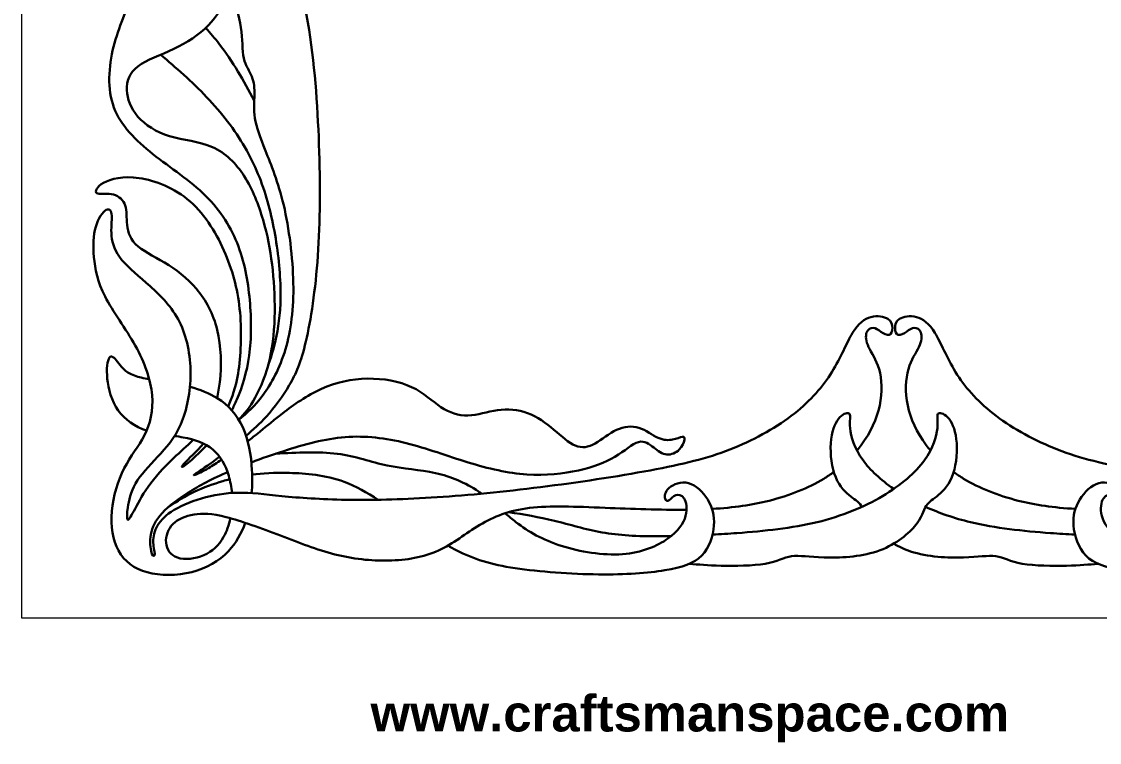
# Model space of a CAD drawing. Header units: millimetres. Extents: x -96 to 96, y -14 to 273.
# Drawn here: x -95.9 to 22.6, y -13.7 to 65.6 of the extents above; entities that cross this region are included whole.
import ezdxf

# ---------------------------------------------------------------- set-up
doc = ezdxf.new("R2010")
doc.units = ezdxf.units.MM
doc.header["$MEASUREMENT"] = 0
doc.layers.add('Layer 1', color=7, linetype='Continuous')

msp = doc.modelspace()

# ---------------------------------------------------------------- linework, layer by layer
at = {"layer": 'Layer 1', "lineweight": 20}
msp.add_lwpolyline([(-95.8568, 0), (95.8568, 0), (95.8568, 272.6268), (-95.8568, 272.6268), (-95.8568, 0)], close=True, dxfattribs=at)
at = {"layer": 'Layer 1', "lineweight": 30}
for points, knots in [([(-71.1853, 20.0229), (-70.4043, 20.6756), (-69.6587, 21.3477), (-68.9446, 22.1298), (-68.9446, 22.1298), (-68.0187, 23.144), (-67.1457, 24.3436), (-66.4269, 25.5739), (-66.4269, 25.5739), (-65.7081, 26.8042), (-65.1435, 28.0654), (-64.6054, 30.3849), (-64.6054, 30.3849), (-64.0674, 32.7044), (-63.5557, 36.0823), (-63.2911, 39.8173), (-63.2911, 39.8173), (-63.0266, 43.5523), (-63.0089, 47.6446), (-63.1677, 52.0455), (-63.1677, 52.0455), (-63.3264, 56.4464), (-63.6616, 61.156), (-64.3848, 65.4599), (-64.3848, 65.4599), (-65.1079, 69.7638), (-66.2193, 73.662), (-67.357, 78.0012), (-67.357, 78.0012), (-68.4946, 82.3403), (-69.6589, 87.1205), (-70.5673, 91.4508), (-70.5673, 91.4508), (-71.4756, 95.7811), (-72.1283, 99.6618), (-72.9661, 103.5864), (-72.9661, 103.5864), (-73.8039, 107.511), (-74.8271, 111.4799), (-75.6385, 115.1929), (-75.6385, 115.1929), (-76.4498, 118.9058), (-77.0495, 122.3631), (-77.6404, 125.4058), (-77.6404, 125.4058), (-78.2313, 128.4485), (-78.8134, 131.0767), (-79.1574, 133.5462), (-79.1574, 133.5462), (-79.5013, 136.0156), (-79.6072, 138.3263), (-79.4308, 140.2754), (-79.4308, 140.2754), (-79.2544, 142.2245), (-78.7958, 143.812), (-78.1079, 144.8792), (-78.1079, 144.8792), (-77.42, 145.9463), (-76.5027, 146.4931), (-75.7178, 147.2075), (-75.7178, 147.2075), (-74.9329, 147.9218), (-74.2802, 148.8039), (-73.4424, 149.1655), (-73.4424, 149.1655), (-72.6046, 149.5271), (-71.5814, 149.3682), (-70.4437, 149.1918), (-70.4437, 149.1918), (-69.3061, 149.0155), (-68.0536, 148.8214), (-67.0394, 148.8655), (-67.0394, 148.8655), (-66.0252, 148.9096), (-65.2491, 149.1919), (-64.5347, 149.5006), (-64.5347, 149.5006), (-63.8204, 149.8092), (-63.1676, 150.1444), (-63, 150.3561), (-63, 150.3561), (-62.8325, 150.5677), (-63.15, 150.6559), (-63.7409, 150.6383), (-63.7409, 150.6383), (-64.3318, 150.6207), (-65.1962, 150.4971), (-66.1222, 150.6559), (-66.1222, 150.6559), (-67.0482, 150.8146), (-68.0361, 151.2557), (-68.9004, 151.7055), (-68.9004, 151.7055), (-69.7646, 152.1552), (-70.5055, 152.6139), (-71.361, 152.658), (-71.361, 152.658), (-72.2164, 152.7021), (-73.1866, 152.3316), (-73.9627, 151.7231), (-73.9627, 151.7231), (-74.7388, 151.1146), (-75.3209, 150.2678), (-76.2205, 149.4564), (-76.2205, 149.4564), (-77.1201, 148.6451), (-78.3372, 147.869), (-79.228, 146.6078), (-79.228, 146.6078), (-80.1187, 145.3467), (-80.6832, 143.6003), (-81.0624, 141.7218), (-81.0624, 141.7218), (-81.4416, 139.8433), (-81.6357, 137.8324), (-81.7415, 136.0509), (-81.7415, 136.0509), (-81.8473, 134.2694), (-81.865, 132.7171), (-82.0414, 131.2266), (-82.0414, 131.2266), (-82.2177, 129.7362), (-82.5529, 128.3073), (-82.6852, 126.9932), (-82.6852, 126.9932), (-82.8175, 125.6792), (-82.7468, 124.4797), (-82.4381, 123.5889), (-82.4381, 123.5889), (-82.1295, 122.6982), (-81.5827, 122.1161), (-81.0888, 121.1989), (-81.0888, 121.1989), (-80.595, 120.2817), (-80.1539, 119.0292), (-80.101, 117.6622), (-80.101, 117.6622), (-80.0481, 116.2953), (-80.3833, 114.8135), (-80.7096, 113.376), (-80.7096, 113.376), (-81.0359, 111.9385), (-81.3534, 110.5449), (-81.3975, 108.7369), (-81.3975, 108.7369), (-81.4416, 106.929), (-81.2123, 104.7065), (-81.1682, 102.3429), (-81.1682, 102.3429), (-81.1241, 99.9793), (-81.2652, 97.4745), (-81.1505, 95.2608), (-81.1505, 95.2608), (-81.0359, 93.0472), (-80.6655, 91.1245), (-80.0834, 89.4576), (-80.0834, 89.4576), (-79.5014, 87.7908), (-78.7075, 86.3796), (-78.0813, 85.2684), (-78.0813, 85.2684), (-77.4552, 84.1572), (-76.9966, 83.3457), (-76.8202, 82.4902), (-76.8202, 82.4902), (-76.6438, 81.6348), (-76.7497, 80.7352), (-76.5645, 79.818), (-76.5645, 79.818), (-76.3793, 78.9008), (-75.9029, 77.9658), (-75.6912, 76.9869), (-75.6912, 76.9869), (-75.4796, 76.008), (-75.5326, 74.9848), (-75.5061, 73.9618), (-75.5061, 73.9618), (-75.4797, 72.9388), (-75.3738, 71.9157), (-74.9064, 71.0867), (-74.9064, 71.0867), (-74.439, 70.2577), (-73.6099, 69.6226), (-72.9837, 68.6084), (-72.9837, 68.6084), (-72.3576, 67.5942), (-71.9342, 66.2006), (-71.749, 64.9042), (-71.749, 64.9042), (-71.5638, 63.6078), (-71.6167, 62.4083), (-71.4227, 61.5352), (-71.4227, 61.5352), (-71.2288, 60.6622), (-70.7879, 60.1153), (-70.541, 59.5068), (-70.541, 59.5068), (-70.2942, 58.8983), (-70.2412, 58.228), (-70.2589, 57.4783), (-70.2589, 57.4783), (-70.2765, 56.7287), (-70.3647, 55.8997), (-70.2059, 54.9296), (-70.2059, 54.9296), (-70.0472, 53.9595), (-69.6415, 52.8481), (-69.0418, 51.34), (-69.0418, 51.34), (-68.4421, 49.8319), (-67.6482, 47.9269), (-67.0485, 45.3692), (-67.0485, 45.3692), (-66.4489, 42.8116), (-66.0431, 39.6013), (-65.9902, 36.7967), (-65.9902, 36.7967), (-65.9373, 33.9921), (-66.2372, 31.5932), (-66.8546, 29.5294), (-66.8546, 29.5294), (-67.4719, 27.4657), (-68.4068, 25.737), (-69.3136, 24.4979), (-69.3136, 24.4979), (-70.2181, 23.2619), (-71.0948, 22.5127), (-71.9712, 21.7651)], [0, 0, 0, 0, 0.01724138, 0.01724138, 0.01724138, 0.01724138, 0.03448276, 0.03448276, 0.03448276, 0.03448276, 0.05172414, 0.05172414, 0.05172414, 0.05172414, 0.06896552, 0.06896552, 0.06896552, 0.06896552, 0.0862069, 0.0862069, 0.0862069, 0.0862069, 0.10344828, 0.10344828, 0.10344828, 0.10344828, 0.12068966, 0.12068966, 0.12068966, 0.12068966, 0.13793103, 0.13793103, 0.13793103, 0.13793103, 0.15517241, 0.15517241, 0.15517241, 0.15517241, 0.17241379, 0.17241379, 0.17241379, 0.17241379, 0.18965517, 0.18965517, 0.18965517, 0.18965517, 0.20689655, 0.20689655, 0.20689655, 0.20689655, 0.22413793, 0.22413793, 0.22413793, 0.22413793, 0.24137931, 0.24137931, 0.24137931, 0.24137931, 0.25862069, 0.25862069, 0.25862069, 0.25862069, 0.27586207, 0.27586207, 0.27586207, 0.27586207, 0.29310345, 0.29310345, 0.29310345, 0.29310345, 0.31034483, 0.31034483, 0.31034483, 0.31034483, 0.32758621, 0.32758621, 0.32758621, 0.32758621, 0.34482759, 0.34482759, 0.34482759, 0.34482759, 0.36206897, 0.36206897, 0.36206897, 0.36206897, 0.37931034, 0.37931034, 0.37931034, 0.37931034, 0.39655172, 0.39655172, 0.39655172, 0.39655172, 0.4137931, 0.4137931, 0.4137931, 0.4137931, 0.43103448, 0.43103448, 0.43103448, 0.43103448, 0.44827586, 0.44827586, 0.44827586, 0.44827586, 0.46551724, 0.46551724, 0.46551724, 0.46551724, 0.48275862, 0.48275862, 0.48275862, 0.48275862, 0.5, 0.5, 0.5, 0.5, 0.51724138, 0.51724138, 0.51724138, 0.51724138, 0.53448276, 0.53448276, 0.53448276, 0.53448276, 0.55172414, 0.55172414, 0.55172414, 0.55172414, 0.56896552, 0.56896552, 0.56896552, 0.56896552, 0.5862069, 0.5862069, 0.5862069, 0.5862069, 0.60344828, 0.60344828, 0.60344828, 0.60344828, 0.62068966, 0.62068966, 0.62068966, 0.62068966, 0.63793103, 0.63793103, 0.63793103, 0.63793103, 0.65517241, 0.65517241, 0.65517241, 0.65517241, 0.67241379, 0.67241379, 0.67241379, 0.67241379, 0.68965517, 0.68965517, 0.68965517, 0.68965517, 0.70689655, 0.70689655, 0.70689655, 0.70689655, 0.72413793, 0.72413793, 0.72413793, 0.72413793, 0.74137931, 0.74137931, 0.74137931, 0.74137931, 0.75862069, 0.75862069, 0.75862069, 0.75862069, 0.77586207, 0.77586207, 0.77586207, 0.77586207, 0.79310345, 0.79310345, 0.79310345, 0.79310345, 0.81034483, 0.81034483, 0.81034483, 0.81034483, 0.82758621, 0.82758621, 0.82758621, 0.82758621, 0.84482759, 0.84482759, 0.84482759, 0.84482759, 0.86206897, 0.86206897, 0.86206897, 0.86206897, 0.87931034, 0.87931034, 0.87931034, 0.87931034, 0.89655172, 0.89655172, 0.89655172, 0.89655172, 0.9137931, 0.9137931, 0.9137931, 0.9137931, 0.93103448, 0.93103448, 0.93103448, 0.93103448, 0.94827586, 0.94827586, 0.94827586, 0.94827586, 0.96551724, 0.96551724, 0.96551724, 0.96551724, 1, 1, 1, 1]), ([(-72.7622, 22.8135), (-72.5682, 23.1862), (-72.3798, 23.5808), (-72.1989, 23.9993), (-72.1989, 23.9993), (-71.6081, 25.3663), (-71.0964, 26.9891), (-70.8407, 28.85), (-70.8407, 28.85), (-70.5849, 30.7109), (-70.5849, 32.81), (-70.7789, 34.9354), (-70.7789, 34.9354), (-70.9729, 37.0609), (-71.361, 39.2129), (-72.1723, 41.2149), (-72.1723, 41.2149), (-72.9837, 43.2169), (-74.2185, 45.069), (-75.9471, 46.7006), (-75.9471, 46.7006), (-77.6757, 48.3322), (-79.8982, 49.7433), (-81.7767, 51.269), (-81.7767, 51.269), (-83.6553, 52.7948), (-85.1899, 54.4353), (-85.8337, 56.499), (-85.8337, 56.499), (-86.4776, 58.5628), (-86.2306, 61.0499), (-85.6398, 63.193), (-85.6398, 63.193), (-85.0489, 65.3361), (-84.1139, 67.1354), (-83.3996, 69.3666), (-83.3996, 69.3666), (-82.6852, 71.5979), (-82.1913, 74.2615), (-82.1119, 77.1189), (-82.1119, 77.1189), (-82.0325, 79.9764), (-82.3677, 83.028), (-83.232, 86.0354), (-83.232, 86.0354), (-84.0963, 89.0428), (-85.4898, 92.0062), (-86.5834, 95.1282), (-86.5834, 95.1282), (-87.677, 98.2503), (-88.4708, 101.5313), (-88.9205, 104.4064), (-88.9205, 104.4064), (-89.3703, 107.2815), (-89.4762, 109.751), (-89.1852, 112.0881), (-89.1852, 112.0881), (-88.8941, 114.4252), (-88.2062, 116.6302), (-87.3508, 118.1647), (-87.3508, 118.1647), (-86.4953, 119.6993), (-85.4721, 120.5637), (-84.502, 120.8194), (-84.502, 120.8194), (-83.5319, 121.0752), (-82.6146, 120.7224), (-82.0678, 120.2815), (-82.0678, 120.2815), (-81.521, 119.8405), (-81.3446, 119.3112), (-81.4151, 119.0643), (-81.4151, 119.0643), (-81.4857, 118.8173), (-81.8032, 118.8527), (-82.2177, 118.9496), (-82.2177, 118.9496), (-82.6322, 119.0466), (-83.1438, 119.2055), (-83.7082, 119.0732), (-83.7082, 119.0732), (-84.2726, 118.9409), (-84.8901, 118.5175), (-85.1105, 117.8208), (-85.1105, 117.8208), (-85.331, 117.1241), (-85.1546, 116.1539), (-85.1105, 115.0251), (-85.1105, 115.0251), (-85.0664, 113.8962), (-85.1546, 112.6084), (-85.4721, 111.4708), (-85.4721, 111.4708), (-85.7896, 110.3331), (-86.3365, 109.3452), (-86.7069, 108.1811), (-86.7069, 108.1811), (-87.0773, 107.017), (-87.2713, 105.6763), (-87.143, 104.358), (-87.143, 104.358), (-87.0147, 103.0396), (-86.5641, 101.7433), (-85.9067, 100.6014), (-85.9067, 100.6014), (-85.2492, 99.4594), (-84.3849, 98.4715), (-83.5547, 97.5539), (-83.5547, 97.5539), (-82.7244, 96.6362), (-81.9282, 95.7885), (-81.132, 94.9409)], [0, 0, 0, 0, 0.03448276, 0.03448276, 0.03448276, 0.03448276, 0.06896552, 0.06896552, 0.06896552, 0.06896552, 0.10344828, 0.10344828, 0.10344828, 0.10344828, 0.13793103, 0.13793103, 0.13793103, 0.13793103, 0.17241379, 0.17241379, 0.17241379, 0.17241379, 0.20689655, 0.20689655, 0.20689655, 0.20689655, 0.24137931, 0.24137931, 0.24137931, 0.24137931, 0.27586207, 0.27586207, 0.27586207, 0.27586207, 0.31034483, 0.31034483, 0.31034483, 0.31034483, 0.34482759, 0.34482759, 0.34482759, 0.34482759, 0.37931034, 0.37931034, 0.37931034, 0.37931034, 0.4137931, 0.4137931, 0.4137931, 0.4137931, 0.44827586, 0.44827586, 0.44827586, 0.44827586, 0.48275862, 0.48275862, 0.48275862, 0.48275862, 0.51724138, 0.51724138, 0.51724138, 0.51724138, 0.55172414, 0.55172414, 0.55172414, 0.55172414, 0.5862069, 0.5862069, 0.5862069, 0.5862069, 0.62068966, 0.62068966, 0.62068966, 0.62068966, 0.65517241, 0.65517241, 0.65517241, 0.65517241, 0.68965517, 0.68965517, 0.68965517, 0.68965517, 0.72413793, 0.72413793, 0.72413793, 0.72413793, 0.75862069, 0.75862069, 0.75862069, 0.75862069, 0.79310345, 0.79310345, 0.79310345, 0.79310345, 0.82758621, 0.82758621, 0.82758621, 0.82758621, 0.86206897, 0.86206897, 0.86206897, 0.86206897, 0.89655172, 0.89655172, 0.89655172, 0.89655172, 0.93103448, 0.93103448, 0.93103448, 0.93103448, 1, 1, 1, 1]), ([(-71.9721, 21.766), (-71.3776, 22.4429), (-70.7827, 23.1215), (-70.1778, 24.2158), (-70.1778, 24.2158), (-69.571, 25.3138), (-68.9534, 26.8308), (-68.5742, 28.4712), (-68.5742, 28.4712), (-68.195, 30.1116), (-68.0538, 31.8755), (-68.0361, 33.6394), (-68.0361, 33.6394), (-68.0185, 35.4033), (-68.1244, 37.1672), (-68.3272, 38.8429), (-68.3272, 38.8429), (-68.53, 40.5186), (-68.83, 42.1061), (-69.3151, 43.7553), (-69.3151, 43.7553), (-69.8001, 45.4045), (-70.4704, 47.1156), (-71.3788, 48.5443), (-71.3788, 48.5443), (-72.2872, 49.973), (-73.4338, 51.1196), (-74.889, 51.7546), (-74.889, 51.7546), (-76.3441, 52.3895), (-78.1081, 52.5131), (-79.5897, 52.9629), (-79.5897, 52.9629), (-81.0713, 53.4126), (-82.2709, 54.1888), (-83.0646, 55.0972), (-83.0646, 55.0972), (-83.8583, 56.0055), (-84.2465, 57.0463), (-84.2818, 58.0252), (-84.2818, 58.0252), (-84.317, 59.0041), (-83.9995, 59.9214), (-83.0646, 60.6358), (-83.0646, 60.6358), (-82.1298, 61.3501), (-80.5775, 61.8617), (-79.1311, 62.5496), (-79.1311, 62.5496), (-77.6848, 63.2375), (-76.3441, 64.1018), (-75.3372, 65.141), (-75.3372, 65.141), (-74.3303, 66.1802), (-73.657, 67.3943), (-72.9837, 68.6084)], [0, 0, 0, 0, 0.06666667, 0.06666667, 0.06666667, 0.06666667, 0.13333333, 0.13333333, 0.13333333, 0.13333333, 0.2, 0.2, 0.2, 0.2, 0.26666667, 0.26666667, 0.26666667, 0.26666667, 0.33333333, 0.33333333, 0.33333333, 0.33333333, 0.4, 0.4, 0.4, 0.4, 0.46666667, 0.46666667, 0.46666667, 0.46666667, 0.53333333, 0.53333333, 0.53333333, 0.53333333, 0.6, 0.6, 0.6, 0.6, 0.66666667, 0.66666667, 0.66666667, 0.66666667, 0.73333333, 0.73333333, 0.73333333, 0.73333333, 0.8, 0.8, 0.8, 0.8, 0.86666667, 0.86666667, 0.86666667, 0.86666667, 1, 1, 1, 1]), ([(-70.2807, 56.8936), (-71.4493, 59.0288), (-72.6181, 61.1641), (-74.1637, 63.1312), (-74.1637, 63.1312), (-74.6269, 63.7208), (-75.124, 64.2953), (-75.6236, 64.8584)], [0, 0, 0, 0, 0.33333333, 0.33333333, 0.33333333, 0.33333333, 1, 1, 1, 1]), ([(-80.5621, 61.9166), (-79.749, 61.2075), (-78.8915, 60.49), (-78.02, 59.701), (-78.02, 59.701), (-76.3443, 58.1842), (-74.6157, 56.4025), (-73.2046, 54.5593), (-73.2046, 54.5593), (-71.7935, 52.716), (-70.6998, 50.8109), (-69.8708, 48.8178), (-69.8708, 48.8178), (-69.0418, 46.8246), (-68.4773, 44.7431), (-68.0717, 42.5295), (-68.0717, 42.5295), (-67.666, 40.3158), (-67.419, 37.9698), (-67.3926, 35.9766), (-67.3926, 35.9766), (-67.3661, 33.9834), (-67.5601, 32.343), (-67.8375, 30.9851), (-67.8375, 30.9851), (-68.1149, 29.6271), (-68.4759, 28.5514), (-68.8367, 27.4759)], [0, 0, 0, 0, 0.125, 0.125, 0.125, 0.125, 0.25, 0.25, 0.25, 0.25, 0.375, 0.375, 0.375, 0.375, 0.5, 0.5, 0.5, 0.5, 0.625, 0.625, 0.625, 0.625, 0.75, 0.75, 0.75, 0.75, 1, 1, 1, 1]), ([(-74.3706, 24.1583), (-74.2354, 24.7166), (-74.1373, 25.3037), (-74.0686, 25.9219), (-74.0686, 25.9219), (-73.8658, 27.7475), (-73.9187, 29.8466), (-74.3508, 31.6457), (-74.3508, 31.6457), (-74.7829, 33.4449), (-75.5944, 34.9443), (-76.6262, 36.1613), (-76.6262, 36.1613), (-77.658, 37.3784), (-78.9105, 38.3134), (-80.154, 39.063), (-80.154, 39.063), (-81.3975, 39.8126), (-82.6323, 40.3771), (-83.3378, 41.1002), (-83.3378, 41.1002), (-84.0434, 41.8234), (-84.2198, 42.7054), (-84.2815, 43.4991), (-84.2815, 43.4991), (-84.3433, 44.2928), (-84.2903, 44.9985), (-84.546, 45.5452), (-84.546, 45.5452), (-84.8018, 46.092), (-85.3664, 46.4802), (-86.0013, 46.586), (-86.0013, 46.586), (-86.6363, 46.6918), (-87.3419, 46.5154), (-87.5888, 46.6917), (-87.5888, 46.6917), (-87.8358, 46.8681), (-87.624, 47.3974), (-86.8391, 47.8295), (-86.8391, 47.8295), (-86.0542, 48.2616), (-84.696, 48.5968), (-82.941, 48.3499), (-82.941, 48.3499), (-81.1859, 48.1029), (-79.0339, 47.2738), (-77.323, 45.7746), (-77.323, 45.7746), (-75.612, 44.2753), (-74.342, 42.1056), (-73.4513, 39.9978), (-73.4513, 39.9978), (-72.5605, 37.89), (-72.0489, 35.8438), (-71.8461, 33.5596), (-71.8461, 33.5596), (-71.6432, 31.2754), (-71.7491, 28.7529), (-72.0665, 26.8568), (-72.0665, 26.8568), (-72.3245, 25.3158), (-72.7225, 24.1884), (-73.1654, 23.2284)], [0, 0, 0, 0, 0.05882353, 0.05882353, 0.05882353, 0.05882353, 0.11764706, 0.11764706, 0.11764706, 0.11764706, 0.17647059, 0.17647059, 0.17647059, 0.17647059, 0.23529412, 0.23529412, 0.23529412, 0.23529412, 0.29411765, 0.29411765, 0.29411765, 0.29411765, 0.35294118, 0.35294118, 0.35294118, 0.35294118, 0.41176471, 0.41176471, 0.41176471, 0.41176471, 0.47058824, 0.47058824, 0.47058824, 0.47058824, 0.52941176, 0.52941176, 0.52941176, 0.52941176, 0.58823529, 0.58823529, 0.58823529, 0.58823529, 0.64705882, 0.64705882, 0.64705882, 0.64705882, 0.70588235, 0.70588235, 0.70588235, 0.70588235, 0.76470588, 0.76470588, 0.76470588, 0.76470588, 0.82352941, 0.82352941, 0.82352941, 0.82352941, 0.88235294, 0.88235294, 0.88235294, 0.88235294, 1, 1, 1, 1]), ([(-71.2726, 10.446), (-71.689, 9.2828), (-72.2891, 8.2128), (-73.1072, 7.3393), (-73.1072, 7.3393), (-74.1478, 6.2281), (-75.5415, 5.4343), (-77.1554, 5.0287), (-77.1554, 5.0287), (-78.7693, 4.623), (-80.6038, 4.6052), (-82.0501, 5.0021), (-82.0501, 5.0021), (-83.4965, 5.399), (-84.5549, 6.2104), (-85.1987, 7.3834), (-85.1987, 7.3834), (-85.8425, 8.5564), (-86.0719, 10.091), (-85.9308, 11.7226), (-85.9308, 11.7226), (-85.7897, 13.3542), (-85.2781, 15.0828), (-84.5726, 16.4498), (-84.5726, 16.4498), (-83.867, 17.8168), (-82.9674, 18.8223), (-82.3413, 20.0658), (-82.3413, 20.0658), (-81.7151, 21.3093), (-81.3622, 22.7911), (-81.5121, 24.4755), (-81.5121, 24.4755), (-81.6621, 26.16), (-82.3148, 28.0475), (-83.3554, 29.926), (-83.3554, 29.926), (-84.3961, 31.8045), (-85.825, 33.6743), (-86.6716, 35.3147), (-86.6716, 35.3147), (-87.5182, 36.9551), (-87.7829, 38.3662), (-87.8975, 39.645), (-87.8975, 39.645), (-88.0122, 40.9238), (-87.9768, 42.0704), (-87.7035, 42.9964), (-87.7035, 42.9964), (-87.4301, 43.9224), (-86.9185, 44.6281), (-86.557, 44.8397), (-86.557, 44.8397), (-86.1954, 45.0514), (-85.9836, 44.7691), (-85.9484, 44.2135), (-85.9484, 44.2135), (-85.9131, 43.6579), (-86.0542, 42.8288), (-85.966, 41.9734), (-85.966, 41.9734), (-85.8778, 41.1179), (-85.5603, 40.2359), (-84.8195, 39.3364), (-84.8195, 39.3364), (-84.0787, 38.4368), (-82.9144, 37.5195), (-81.7239, 36.4524), (-81.7239, 36.4524), (-80.5333, 35.3853), (-79.3161, 34.1681), (-78.5048, 32.5454), (-78.5048, 32.5454), (-77.6934, 30.9226), (-77.2877, 28.8941), (-77.2877, 26.8657), (-77.2877, 26.8657), (-77.2877, 24.8372), (-77.6934, 22.8086), (-78.3636, 21.2741), (-78.3636, 21.2741), (-79.0339, 19.7395), (-79.9689, 18.6988), (-80.9037, 17.6934), (-80.9037, 17.6934), (-81.8385, 16.688), (-82.7734, 15.7178), (-83.329, 14.7654), (-83.329, 14.7654), (-83.8846, 13.8129), (-84.061, 12.8779), (-84.1668, 12.146), (-84.1668, 12.146), (-84.2726, 11.414), (-84.308, 10.8847), (-84.211, 10.7965), (-84.211, 10.7965), (-84.1139, 10.7083), (-83.8846, 11.0612), (-83.5231, 11.7314), (-83.5231, 11.7314), (-83.1615, 12.4017), (-82.6675, 13.3895), (-81.9444, 14.4125), (-81.9444, 14.4125), (-81.2212, 15.4356), (-80.2687, 16.494), (-79.1046, 17.5964), (-79.1046, 17.5964), (-78.432, 18.2333), (-77.6885, 18.885), (-77.0039, 19.582)], [0, 0, 0, 0, 0.03448276, 0.03448276, 0.03448276, 0.03448276, 0.06896552, 0.06896552, 0.06896552, 0.06896552, 0.10344828, 0.10344828, 0.10344828, 0.10344828, 0.13793103, 0.13793103, 0.13793103, 0.13793103, 0.17241379, 0.17241379, 0.17241379, 0.17241379, 0.20689655, 0.20689655, 0.20689655, 0.20689655, 0.24137931, 0.24137931, 0.24137931, 0.24137931, 0.27586207, 0.27586207, 0.27586207, 0.27586207, 0.31034483, 0.31034483, 0.31034483, 0.31034483, 0.34482759, 0.34482759, 0.34482759, 0.34482759, 0.37931034, 0.37931034, 0.37931034, 0.37931034, 0.4137931, 0.4137931, 0.4137931, 0.4137931, 0.44827586, 0.44827586, 0.44827586, 0.44827586, 0.48275862, 0.48275862, 0.48275862, 0.48275862, 0.51724138, 0.51724138, 0.51724138, 0.51724138, 0.55172414, 0.55172414, 0.55172414, 0.55172414, 0.5862069, 0.5862069, 0.5862069, 0.5862069, 0.62068966, 0.62068966, 0.62068966, 0.62068966, 0.65517241, 0.65517241, 0.65517241, 0.65517241, 0.68965517, 0.68965517, 0.68965517, 0.68965517, 0.72413793, 0.72413793, 0.72413793, 0.72413793, 0.75862069, 0.75862069, 0.75862069, 0.75862069, 0.79310345, 0.79310345, 0.79310345, 0.79310345, 0.82758621, 0.82758621, 0.82758621, 0.82758621, 0.86206897, 0.86206897, 0.86206897, 0.86206897, 0.89655172, 0.89655172, 0.89655172, 0.89655172, 0.93103448, 0.93103448, 0.93103448, 0.93103448, 1, 1, 1, 1]), ([(-73.2222, 16.0256), (-73.2753, 16.0025), (-73.3282, 15.9793), (-73.3807, 15.9563), (-73.3807, 15.9563), (-75.2062, 15.1538), (-76.5999, 14.3952), (-77.7993, 13.6103), (-77.7993, 13.6103), (-78.9987, 12.8254), (-80.0042, 12.014), (-80.6568, 11.2203), (-80.6568, 11.2203), (-81.3094, 10.4265), (-81.6094, 9.6503), (-81.6975, 8.8919), (-81.6975, 8.8919), (-81.7857, 8.1334), (-81.6622, 7.3925), (-81.5211, 7.0486), (-81.5211, 7.0486), (-81.38, 6.7046), (-81.2212, 6.7576), (-81.2212, 7.031), (-81.2212, 7.031), (-81.2212, 7.3044), (-81.38, 7.7983), (-81.3888, 8.3627), (-81.3888, 8.3627), (-81.3976, 8.9272), (-81.2565, 9.5622), (-80.9038, 10.1619), (-80.9038, 10.1619), (-80.551, 10.7616), (-79.9865, 11.3261), (-79.0693, 11.864), (-79.0693, 11.864), (-78.1521, 12.402), (-76.8821, 12.9136), (-75.5857, 13.2575), (-75.5857, 13.2575), (-74.2892, 13.6015), (-72.9662, 13.7779), (-71.5287, 13.7514), (-71.5287, 13.7514), (-70.0911, 13.7249), (-68.5387, 13.4954), (-66.5103, 13.3102), (-66.5103, 13.3102), (-64.4818, 13.1249), (-61.977, 12.9838), (-59.1196, 12.9662), (-59.1196, 12.9662), (-56.2621, 12.9485), (-53.0517, 13.0544), (-49.524, 13.3013), (-49.524, 13.3013), (-45.9962, 13.5482), (-42.1509, 13.9363), (-38.0499, 14.4654), (-38.0499, 14.4654), (-33.9488, 14.9946), (-29.592, 15.6649), (-26.1084, 16.3351), (-26.1084, 16.3351), (-22.6247, 17.0054), (-20.014, 17.6758), (-17.5446, 18.6811), (-17.5446, 18.6811), (-15.0752, 19.6865), (-12.7468, 21.0272), (-10.9212, 22.4647), (-10.9212, 22.4647), (-9.0956, 23.9023), (-7.7726, 25.4369), (-6.7937, 27.0244), (-6.7937, 27.0244), (-5.8147, 28.6119), (-5.1797, 30.2523), (-4.5271, 31.3194), (-4.5271, 31.3194), (-3.8745, 32.3866), (-3.2041, 32.8805), (-2.4986, 33.0657), (-2.4986, 33.0657), (-1.7931, 33.251), (-1.0522, 33.1274), (-0.6377, 32.8717), (-0.6377, 32.8717), (-0.2232, 32.616), (-0.135, 32.2278), (-0.1438, 31.8663), (-0.1438, 31.8663), (-0.1526, 31.5047), (-0.2585, 31.1695), (-0.4966, 31.1078), (-0.4966, 31.1078), (-0.7347, 31.046), (-1.1051, 31.2578), (-1.4137, 31.4606), (-1.4137, 31.4606), (-1.7224, 31.6634), (-1.9695, 31.8575), (-2.2517, 31.8751), (-2.2517, 31.8751), (-2.5339, 31.8928), (-2.8514, 31.7339), (-2.9837, 31.3636), (-2.9837, 31.3636), (-3.116, 30.9932), (-3.063, 30.411), (-2.7632, 29.7673), (-2.7632, 29.7673), (-2.4633, 29.1235), (-1.9165, 28.4178), (-1.6079, 27.3419), (-1.6079, 27.3419), (-1.2992, 26.2659), (-1.2285, 24.8195), (-1.5372, 23.3467), (-1.5372, 23.3467), (-1.8459, 21.8738), (-2.5339, 20.3745), (-3.5657, 18.9899), (-3.5657, 18.9899), (-3.717, 18.7869), (-3.8757, 18.5862), (-4.0417, 18.3886)], [0, 0, 0, 0, 0.03030303, 0.03030303, 0.03030303, 0.03030303, 0.06060606, 0.06060606, 0.06060606, 0.06060606, 0.09090909, 0.09090909, 0.09090909, 0.09090909, 0.12121212, 0.12121212, 0.12121212, 0.12121212, 0.15151515, 0.15151515, 0.15151515, 0.15151515, 0.18181818, 0.18181818, 0.18181818, 0.18181818, 0.21212121, 0.21212121, 0.21212121, 0.21212121, 0.24242424, 0.24242424, 0.24242424, 0.24242424, 0.27272727, 0.27272727, 0.27272727, 0.27272727, 0.3030303, 0.3030303, 0.3030303, 0.3030303, 0.33333333, 0.33333333, 0.33333333, 0.33333333, 0.36363636, 0.36363636, 0.36363636, 0.36363636, 0.39393939, 0.39393939, 0.39393939, 0.39393939, 0.42424242, 0.42424242, 0.42424242, 0.42424242, 0.45454545, 0.45454545, 0.45454545, 0.45454545, 0.48484848, 0.48484848, 0.48484848, 0.48484848, 0.51515152, 0.51515152, 0.51515152, 0.51515152, 0.54545455, 0.54545455, 0.54545455, 0.54545455, 0.57575758, 0.57575758, 0.57575758, 0.57575758, 0.60606061, 0.60606061, 0.60606061, 0.60606061, 0.63636364, 0.63636364, 0.63636364, 0.63636364, 0.66666667, 0.66666667, 0.66666667, 0.66666667, 0.6969697, 0.6969697, 0.6969697, 0.6969697, 0.72727273, 0.72727273, 0.72727273, 0.72727273, 0.75757576, 0.75757576, 0.75757576, 0.75757576, 0.78787879, 0.78787879, 0.78787879, 0.78787879, 0.81818182, 0.81818182, 0.81818182, 0.81818182, 0.84848485, 0.84848485, 0.84848485, 0.84848485, 0.87878788, 0.87878788, 0.87878788, 0.87878788, 0.90909091, 0.90909091, 0.90909091, 0.90909091, 0.93939394, 0.93939394, 0.93939394, 0.93939394, 1, 1, 1, 1]), ([(73.2223, 16.0256), (73.2754, 16.0025), (73.3283, 15.9793), (73.3808, 15.9563), (73.3808, 15.9563), (75.2063, 15.1538), (76.6, 14.3952), (77.7994, 13.6103), (77.7994, 13.6103), (78.9988, 12.8254), (80.0043, 12.014), (80.6569, 11.2203), (80.6569, 11.2203), (81.3095, 10.4265), (81.6095, 9.6503), (81.6976, 8.8919), (81.6976, 8.8919), (81.7858, 8.1334), (81.6623, 7.3925), (81.5212, 7.0486), (81.5212, 7.0486), (81.3801, 6.7046), (81.2213, 6.7576), (81.2213, 7.031), (81.2213, 7.031), (81.2213, 7.3044), (81.3801, 7.7983), (81.3889, 8.3627), (81.3889, 8.3627), (81.3977, 8.9272), (81.2566, 9.5622), (80.9039, 10.1619), (80.9039, 10.1619), (80.5511, 10.7616), (79.9866, 11.3261), (79.0694, 11.864), (79.0694, 11.864), (78.1522, 12.402), (76.8822, 12.9136), (75.5858, 13.2575), (75.5858, 13.2575), (74.2893, 13.6015), (72.9663, 13.7779), (71.5288, 13.7514), (71.5288, 13.7514), (70.0912, 13.7249), (68.5388, 13.4954), (66.5104, 13.3102), (66.5104, 13.3102), (64.4819, 13.1249), (61.9771, 12.9838), (59.1197, 12.9662), (59.1197, 12.9662), (56.2622, 12.9485), (53.0518, 13.0544), (49.5241, 13.3013), (49.5241, 13.3013), (45.9963, 13.5482), (42.151, 13.9363), (38.05, 14.4654), (38.05, 14.4654), (33.9489, 14.9946), (29.5921, 15.6649), (26.1085, 16.3351), (26.1085, 16.3351), (22.6248, 17.0054), (20.0141, 17.6758), (17.5447, 18.6811), (17.5447, 18.6811), (15.0753, 19.6865), (12.7469, 21.0272), (10.9213, 22.4647), (10.9213, 22.4647), (9.0957, 23.9023), (7.7727, 25.4369), (6.7938, 27.0244), (6.7938, 27.0244), (5.8148, 28.6119), (5.1798, 30.2523), (4.5272, 31.3194), (4.5272, 31.3194), (3.8746, 32.3866), (3.2042, 32.8805), (2.4987, 33.0657), (2.4987, 33.0657), (1.7932, 33.251), (1.0523, 33.1274), (0.6378, 32.8717), (0.6378, 32.8717), (0.2233, 32.616), (0.1351, 32.2278), (0.1439, 31.8663), (0.1439, 31.8663), (0.1527, 31.5047), (0.2586, 31.1695), (0.4967, 31.1078), (0.4967, 31.1078), (0.7348, 31.046), (1.1052, 31.2578), (1.4138, 31.4606), (1.4138, 31.4606), (1.7225, 31.6634), (1.9696, 31.8575), (2.2518, 31.8751), (2.2518, 31.8751), (2.534, 31.8928), (2.8515, 31.7339), (2.9838, 31.3636), (2.9838, 31.3636), (3.1161, 30.9932), (3.0631, 30.411), (2.7633, 29.7673), (2.7633, 29.7673), (2.4634, 29.1235), (1.9166, 28.4178), (1.608, 27.3419), (1.608, 27.3419), (1.2993, 26.2659), (1.2286, 24.8195), (1.5373, 23.3467), (1.5373, 23.3467), (1.846, 21.8738), (2.534, 20.3745), (3.5658, 18.9899), (3.5658, 18.9899), (3.7171, 18.7869), (3.8758, 18.5862), (4.0418, 18.3886)], [0, 0, 0, 0, 0.03030303, 0.03030303, 0.03030303, 0.03030303, 0.06060606, 0.06060606, 0.06060606, 0.06060606, 0.09090909, 0.09090909, 0.09090909, 0.09090909, 0.12121212, 0.12121212, 0.12121212, 0.12121212, 0.15151515, 0.15151515, 0.15151515, 0.15151515, 0.18181818, 0.18181818, 0.18181818, 0.18181818, 0.21212121, 0.21212121, 0.21212121, 0.21212121, 0.24242424, 0.24242424, 0.24242424, 0.24242424, 0.27272727, 0.27272727, 0.27272727, 0.27272727, 0.3030303, 0.3030303, 0.3030303, 0.3030303, 0.33333333, 0.33333333, 0.33333333, 0.33333333, 0.36363636, 0.36363636, 0.36363636, 0.36363636, 0.39393939, 0.39393939, 0.39393939, 0.39393939, 0.42424242, 0.42424242, 0.42424242, 0.42424242, 0.45454545, 0.45454545, 0.45454545, 0.45454545, 0.48484848, 0.48484848, 0.48484848, 0.48484848, 0.51515152, 0.51515152, 0.51515152, 0.51515152, 0.54545455, 0.54545455, 0.54545455, 0.54545455, 0.57575758, 0.57575758, 0.57575758, 0.57575758, 0.60606061, 0.60606061, 0.60606061, 0.60606061, 0.63636364, 0.63636364, 0.63636364, 0.63636364, 0.66666667, 0.66666667, 0.66666667, 0.66666667, 0.6969697, 0.6969697, 0.6969697, 0.6969697, 0.72727273, 0.72727273, 0.72727273, 0.72727273, 0.75757576, 0.75757576, 0.75757576, 0.75757576, 0.78787879, 0.78787879, 0.78787879, 0.78787879, 0.81818182, 0.81818182, 0.81818182, 0.81818182, 0.84848485, 0.84848485, 0.84848485, 0.84848485, 0.87878788, 0.87878788, 0.87878788, 0.87878788, 0.90909091, 0.90909091, 0.90909091, 0.90909091, 0.93939394, 0.93939394, 0.93939394, 0.93939394, 1, 1, 1, 1]), ([(-82.103, 20.5829), (-83.3862, 21.0077), (-84.502, 21.768), (-85.234, 22.8086), (-85.234, 22.8086), (-85.966, 23.8492), (-86.3188, 25.1723), (-86.4335, 26.2835), (-86.4335, 26.2835), (-86.5482, 27.3948), (-86.4246, 28.2944), (-86.2042, 28.6031), (-86.2042, 28.6031), (-85.9837, 28.9118), (-85.6662, 28.6295), (-85.3135, 28.1621), (-85.3135, 28.1621), (-84.9607, 27.6947), (-84.5725, 27.042), (-83.4349, 26.6275), (-83.4349, 26.6275), (-82.9936, 26.4667), (-82.4394, 26.3417), (-81.8281, 26.23)], [0, 0, 0, 0, 0.14285714, 0.14285714, 0.14285714, 0.14285714, 0.28571429, 0.28571429, 0.28571429, 0.28571429, 0.42857143, 0.42857143, 0.42857143, 0.42857143, 0.57142857, 0.57142857, 0.57142857, 0.57142857, 0.71428571, 0.71428571, 0.71428571, 0.71428571, 1, 1, 1, 1]), ([(-71.0053, 19.4186), (-70.8093, 19.566), (-70.609, 19.7196), (-70.4042, 19.8808), (-70.4042, 19.8808), (-69.4738, 20.6127), (-68.4418, 21.5037), (-67.1939, 22.465), (-67.1939, 22.465), (-65.946, 23.4263), (-64.4819, 24.4582), (-62.89, 25.1681), (-62.89, 25.1681), (-61.2981, 25.8781), (-59.5783, 26.2662), (-57.8365, 26.297), (-57.8365, 26.297), (-56.0946, 26.3279), (-54.3307, 26.0016), (-52.9858, 25.3711), (-52.9858, 25.3711), (-51.6408, 24.7405), (-50.7146, 23.8055), (-49.7622, 23.175), (-49.7622, 23.175), (-48.8097, 22.5444), (-47.8306, 22.218), (-46.7944, 22.2488), (-46.7944, 22.2488), (-45.7581, 22.2797), (-44.6645, 22.6679), (-43.5489, 22.8266), (-43.5489, 22.8266), (-42.4332, 22.9854), (-41.2954, 22.9147), (-40.2415, 22.5179), (-40.2415, 22.5179), (-39.1876, 22.1211), (-38.2175, 21.3978), (-37.3532, 20.6747), (-37.3532, 20.6747), (-36.4889, 19.9515), (-35.7304, 19.2283), (-34.9984, 18.9284), (-34.9984, 18.9284), (-34.2664, 18.6285), (-33.5608, 18.7521), (-32.8147, 19.1636), (-32.8147, 19.1636), (-32.0685, 19.5751), (-31.2815, 20.2747), (-30.4614, 20.6627), (-30.4614, 20.6627), (-29.6412, 21.0508), (-28.7875, 21.1274), (-28.008, 20.8835), (-28.008, 20.8835), (-27.2285, 20.6395), (-26.5228, 20.0749), (-25.9055, 19.7927), (-25.9055, 19.7927), (-25.2882, 19.5105), (-24.7589, 19.5105), (-24.3004, 19.5987), (-24.3004, 19.5987), (-23.8418, 19.6869), (-23.4537, 19.8633), (-23.2333, 19.8986), (-23.2333, 19.8986), (-23.0128, 19.9339), (-22.9598, 19.828), (-23.0127, 19.5547), (-23.0127, 19.5547), (-23.0656, 19.2813), (-23.2245, 18.8402), (-23.5684, 18.4963), (-23.5684, 18.4963), (-23.9123, 18.1524), (-24.4416, 17.9053), (-24.9354, 17.9494), (-24.9354, 17.9494), (-25.4293, 17.9935), (-25.8879, 18.3287), (-26.3729, 18.7079), (-26.3729, 18.7079), (-26.858, 19.0871), (-27.3696, 19.5106), (-28.0486, 19.3254), (-28.0486, 19.3254), (-28.7277, 19.1402), (-29.5745, 18.3463), (-30.6504, 17.7025), (-30.6504, 17.7025), (-31.7263, 17.0587), (-33.0317, 16.5648), (-34.6632, 16.2032), (-34.6632, 16.2032), (-36.2948, 15.8416), (-38.2528, 15.6123), (-40.3165, 15.7534), (-40.3165, 15.7534), (-42.3803, 15.8945), (-44.5499, 16.4061), (-46.79, 17.094), (-46.79, 17.094), (-49.0302, 17.7819), (-51.3409, 18.6462), (-53.5986, 19.2106), (-53.5986, 19.2106), (-55.8564, 19.7751), (-58.0614, 20.0397), (-60.2926, 19.8634), (-60.2926, 19.8634), (-62.5239, 19.687), (-64.7818, 19.0695), (-67.0395, 18.3376), (-67.0395, 18.3376), (-68.2469, 17.9461), (-69.4543, 17.5219), (-70.5955, 17.0891)], [0, 0, 0, 0, 0.03225806, 0.03225806, 0.03225806, 0.03225806, 0.06451613, 0.06451613, 0.06451613, 0.06451613, 0.09677419, 0.09677419, 0.09677419, 0.09677419, 0.12903226, 0.12903226, 0.12903226, 0.12903226, 0.16129032, 0.16129032, 0.16129032, 0.16129032, 0.19354839, 0.19354839, 0.19354839, 0.19354839, 0.22580645, 0.22580645, 0.22580645, 0.22580645, 0.25806452, 0.25806452, 0.25806452, 0.25806452, 0.29032258, 0.29032258, 0.29032258, 0.29032258, 0.32258065, 0.32258065, 0.32258065, 0.32258065, 0.35483871, 0.35483871, 0.35483871, 0.35483871, 0.38709677, 0.38709677, 0.38709677, 0.38709677, 0.41935484, 0.41935484, 0.41935484, 0.41935484, 0.4516129, 0.4516129, 0.4516129, 0.4516129, 0.48387097, 0.48387097, 0.48387097, 0.48387097, 0.51612903, 0.51612903, 0.51612903, 0.51612903, 0.5483871, 0.5483871, 0.5483871, 0.5483871, 0.58064516, 0.58064516, 0.58064516, 0.58064516, 0.61290323, 0.61290323, 0.61290323, 0.61290323, 0.64516129, 0.64516129, 0.64516129, 0.64516129, 0.67741935, 0.67741935, 0.67741935, 0.67741935, 0.70967742, 0.70967742, 0.70967742, 0.70967742, 0.74193548, 0.74193548, 0.74193548, 0.74193548, 0.77419355, 0.77419355, 0.77419355, 0.77419355, 0.80645161, 0.80645161, 0.80645161, 0.80645161, 0.83870968, 0.83870968, 0.83870968, 0.83870968, 0.87096774, 0.87096774, 0.87096774, 0.87096774, 0.90322581, 0.90322581, 0.90322581, 0.90322581, 0.93548387, 0.93548387, 0.93548387, 0.93548387, 1, 1, 1, 1]), ([(-77.3572, 25.3972), (-76.2306, 25.0939), (-75.2176, 24.6924), (-74.342, 24.1404), (-74.342, 24.1404), (-73.1249, 23.3732), (-72.1724, 22.3147), (-71.5463, 20.9477), (-71.5463, 20.9477), (-70.9201, 19.5807), (-70.6201, 17.905), (-70.5319, 16.247), (-70.5319, 16.247), (-70.4864, 15.392), (-70.4973, 14.5415), (-70.574, 13.7081)], [0, 0, 0, 0, 0.2, 0.2, 0.2, 0.2, 0.4, 0.4, 0.4, 0.4, 0.6, 0.6, 0.6, 0.6, 1, 1, 1, 1]), ([(-19.9195, 9.1441), (-19.0362, 9.1922), (-18.1374, 9.2495), (-17.2357, 9.3154), (-17.2357, 9.3154), (-14.2195, 9.5358), (-11.1679, 9.8534), (-8.4251, 10.5148), (-8.4251, 10.5148), (-5.6822, 11.1763), (-3.248, 12.1818), (-1.2284, 13.3812), (-1.2284, 13.3812), (0.7913, 14.5806), (2.3965, 15.9742), (3.3754, 17.3147), (3.3754, 17.3147), (4.3543, 18.6552), (4.7072, 19.943), (4.7954, 20.8337), (4.7954, 20.8337), (4.8836, 21.7244), (4.7071, 22.2184), (4.857, 22.4124), (4.857, 22.4124), (5.007, 22.6064), (5.4833, 22.5005), (5.9154, 22.0508), (5.9154, 22.0508), (6.3475, 21.601), (6.7357, 20.8072), (6.8768, 19.6519), (6.8768, 19.6519), (7.0179, 18.4966), (6.912, 16.9795), (6.5328, 15.8507), (6.5328, 15.8507), (6.1536, 14.7218), (5.5009, 13.9809), (4.9365, 13.5047), (4.9365, 13.5047), (4.3721, 13.0285), (3.8957, 12.8167), (3.5783, 12.3141), (3.5783, 12.3141), (3.2608, 11.8114), (3.1019, 11.0176), (2.2906, 10.0475), (2.2906, 10.0475), (1.4792, 9.0774), (0.0152, 7.9308), (-1.8545, 7.3047), (-1.8545, 7.3047), (-3.7242, 6.6785), (-5.9997, 6.5726), (-7.6577, 6.6255), (-7.6577, 6.6255), (-9.3158, 6.6784), (-10.3565, 6.8902), (-11.2208, 6.7667), (-11.2208, 6.7667), (-12.0851, 6.6432), (-12.7731, 6.1845), (-14.1224, 5.9464), (-14.1224, 5.9464), (-15.4718, 5.7083), (-17.4827, 5.6906), (-18.9814, 5.7268), (-18.9814, 5.7268), (-20.4801, 5.763), (-21.4668, 5.8532), (-22.4534, 5.9432)], [0, 0, 0, 0, 0.05263158, 0.05263158, 0.05263158, 0.05263158, 0.10526316, 0.10526316, 0.10526316, 0.10526316, 0.15789474, 0.15789474, 0.15789474, 0.15789474, 0.21052632, 0.21052632, 0.21052632, 0.21052632, 0.26315789, 0.26315789, 0.26315789, 0.26315789, 0.31578947, 0.31578947, 0.31578947, 0.31578947, 0.36842105, 0.36842105, 0.36842105, 0.36842105, 0.42105263, 0.42105263, 0.42105263, 0.42105263, 0.47368421, 0.47368421, 0.47368421, 0.47368421, 0.52631579, 0.52631579, 0.52631579, 0.52631579, 0.57894737, 0.57894737, 0.57894737, 0.57894737, 0.63157895, 0.63157895, 0.63157895, 0.63157895, 0.68421053, 0.68421053, 0.68421053, 0.68421053, 0.73684211, 0.73684211, 0.73684211, 0.73684211, 0.78947368, 0.78947368, 0.78947368, 0.78947368, 0.84210526, 0.84210526, 0.84210526, 0.84210526, 0.89473684, 0.89473684, 0.89473684, 0.89473684, 1, 1, 1, 1]), ([(0.0001, 14.1691), (-1.4445, 15.17), (-2.6043, 16.2589), (-3.3753, 17.3147), (-3.3753, 17.3147), (-4.3541, 18.6552), (-4.7071, 19.943), (-4.7953, 20.8337), (-4.7953, 20.8337), (-4.8835, 21.7244), (-4.707, 22.2184), (-4.8569, 22.4124), (-4.8569, 22.4124), (-5.0069, 22.6064), (-5.4832, 22.5005), (-5.9153, 22.0508), (-5.9153, 22.0508), (-6.3474, 21.601), (-6.7356, 20.8072), (-6.8767, 19.6519), (-6.8767, 19.6519), (-7.0178, 18.4966), (-6.9119, 16.9795), (-6.5327, 15.8507), (-6.5327, 15.8507), (-6.1535, 14.7218), (-5.5008, 13.9809), (-4.9364, 13.5047), (-4.9364, 13.5047), (-4.372, 13.0285), (-3.8956, 12.8167), (-3.5782, 12.3141), (-3.5782, 12.3141), (-3.554, 12.2759), (-3.5307, 12.2359), (-3.5081, 12.1944)], [0, 0, 0, 0, 0.1, 0.1, 0.1, 0.1, 0.2, 0.2, 0.2, 0.2, 0.3, 0.3, 0.3, 0.3, 0.4, 0.4, 0.4, 0.4, 0.5, 0.5, 0.5, 0.5, 0.6, 0.6, 0.6, 0.6, 0.7, 0.7, 0.7, 0.7, 0.8, 0.8, 0.8, 0.8, 1, 1, 1, 1]), ([(-72.7408, 13.7249), (-72.791, 14.3691), (-72.906, 15.0069), (-73.0896, 15.6208), (-73.0896, 15.6208), (-73.4247, 16.7408), (-73.9892, 17.7816), (-74.8358, 18.4959), (-74.8358, 18.4959), (-75.6825, 19.2103), (-76.8114, 19.5984), (-78.099, 19.8365), (-78.099, 19.8365), (-78.4075, 19.8935), (-78.7251, 19.9421), (-79.0473, 19.9885)], [0, 0, 0, 0, 0.2, 0.2, 0.2, 0.2, 0.4, 0.4, 0.4, 0.4, 0.6, 0.6, 0.6, 0.6, 1, 1, 1, 1]), ([(-75.8632, 19.1532), (-76.6469, 18.2983), (-77.5298, 17.4629), (-77.9403, 17.0143), (-77.9403, 17.0143), (-78.4166, 16.494), (-78.2578, 16.4939), (-77.8698, 16.7761), (-77.8698, 16.7761), (-77.4818, 17.0583), (-76.8643, 17.6229), (-76.2029, 18.2755), (-76.2029, 18.2755), (-75.9792, 18.4962), (-75.7504, 18.727), (-75.519, 18.9717)], [0, 0, 0, 0, 0.2, 0.2, 0.2, 0.2, 0.4, 0.4, 0.4, 0.4, 0.6, 0.6, 0.6, 0.6, 1, 1, 1, 1]), ([(-67.9112, 18.0493), (-65.5481, 18.1748), (-63.185, 18.3005), (-61.1568, 18.037), (-61.1568, 18.037), (-59.1286, 17.7734), (-57.4352, 17.1206), (-55.6714, 16.7502), (-55.6714, 16.7502), (-53.9075, 16.3798), (-52.0729, 16.2916), (-50.362, 15.9124), (-50.362, 15.9124), (-48.651, 15.5332), (-47.0635, 14.8628), (-45.6348, 13.8839), (-45.6348, 13.8839), (-45.5236, 13.8077), (-45.4134, 13.7296), (-45.304, 13.65)], [0, 0, 0, 0, 0.16666667, 0.16666667, 0.16666667, 0.16666667, 0.33333333, 0.33333333, 0.33333333, 0.33333333, 0.5, 0.5, 0.5, 0.5, 0.66666667, 0.66666667, 0.66666667, 0.66666667, 1, 1, 1, 1]), ([(-74.1012, 17.7089), (-74.3779, 17.499), (-74.6416, 17.3023), (-74.8845, 17.1248), (-74.8845, 17.1248), (-75.7356, 16.5031), (-76.3354, 16.1149), (-76.6573, 15.8945), (-76.6573, 15.8945), (-76.9792, 15.674), (-77.0233, 15.621), (-76.772, 15.718), (-76.772, 15.718), (-76.5206, 15.815), (-75.9737, 16.0621), (-75.2946, 16.4677), (-75.2946, 16.4677), (-74.8655, 16.7241), (-74.3835, 17.0439), (-73.8799, 17.388)], [0, 0, 0, 0, 0.16666667, 0.16666667, 0.16666667, 0.16666667, 0.33333333, 0.33333333, 0.33333333, 0.33333333, 0.5, 0.5, 0.5, 0.5, 0.66666667, 0.66666667, 0.66666667, 0.66666667, 1, 1, 1, 1]), ([(-56.6476, 12.9806), (-57.8829, 13.7784), (-59.1184, 14.479), (-60.3897, 14.951), (-60.3897, 14.951), (-62.4799, 15.727), (-64.6672, 15.886), (-66.4222, 15.9257), (-66.4222, 15.9257), (-68.1148, 15.964), (-69.4055, 15.8913), (-70.5117, 15.7438)], [0, 0, 0, 0, 0.25, 0.25, 0.25, 0.25, 0.5, 0.5, 0.5, 0.5, 1, 1, 1, 1]), ([(-6.5882, 16.0249), (-6.9367, 15.7709), (-7.3022, 15.5269), (-7.6844, 15.2945), (-7.6844, 15.2945), (-9.3953, 14.2538), (-11.4415, 13.4424), (-13.6904, 12.878), (-13.6904, 12.878), (-15.5554, 12.4099), (-17.56, 12.1115), (-19.9705, 11.9731)], [0, 0, 0, 0, 0.25, 0.25, 0.25, 0.25, 0.5, 0.5, 0.5, 0.5, 1, 1, 1, 1]), ([(6.5883, 16.0249), (6.9368, 15.7709), (7.3023, 15.5269), (7.6845, 15.2945), (7.6845, 15.2945), (9.3954, 14.2538), (11.4416, 13.4424), (13.6905, 12.878), (13.6905, 12.878), (15.5555, 12.4099), (17.5601, 12.1115), (19.9706, 11.9731)], [0, 0, 0, 0, 0.25, 0.25, 0.25, 0.25, 0.5, 0.5, 0.5, 0.5, 1, 1, 1, 1]), ([(-72.9847, 15.2382), (-73.2334, 15.1705), (-73.4832, 15.0982), (-73.7379, 15.0217), (-73.7379, 15.0217), (-74.7653, 14.7131), (-75.8767, 14.3337), (-76.8794, 13.8545), (-76.8794, 13.8545), (-77.8822, 13.3752), (-78.7766, 12.7959), (-79.6709, 12.2166)], [0, 0, 0, 0, 0.25, 0.25, 0.25, 0.25, 0.5, 0.5, 0.5, 0.5, 1, 1, 1, 1]), ([(-42.7063, 11.4969), (-42.3218, 11.1669), (-41.9331, 10.8414), (-41.5338, 10.5326), (-41.5338, 10.5326), (-40.1316, 9.4478), (-38.5968, 8.5657), (-36.5508, 7.9131), (-36.5508, 7.9131), (-34.5047, 7.2605), (-31.9469, 6.8371), (-29.8127, 6.9958), (-29.8127, 6.9958), (-27.6784, 7.1546), (-25.9673, 7.8955), (-24.8208, 8.7068), (-24.8208, 8.7068), (-23.6743, 9.5182), (-23.0922, 10.4003), (-22.8717, 11.2028), (-22.8717, 11.2028), (-22.6512, 12.0054), (-22.7924, 12.7286), (-23.0481, 13.1254), (-23.0481, 13.1254), (-23.3039, 13.5223), (-23.6743, 13.5929), (-23.9653, 13.4783), (-23.9653, 13.4783), (-24.2563, 13.3636), (-24.4681, 13.0637), (-24.6709, 12.9314), (-24.6709, 12.9314), (-24.8737, 12.7991), (-25.0678, 12.8345), (-25.1383, 13.099), (-25.1383, 13.099), (-25.2089, 13.3636), (-25.156, 13.8575), (-24.6974, 14.272), (-24.6974, 14.272), (-24.2388, 14.6865), (-23.3744, 15.0217), (-22.5542, 14.8101), (-22.5542, 14.8101), (-21.734, 14.5984), (-20.9579, 13.8398), (-20.4464, 13.002), (-20.4464, 13.002), (-19.9349, 12.1642), (-19.6879, 11.2469), (-19.7672, 10.1357), (-19.7672, 10.1357), (-19.8466, 9.0244), (-20.2524, 7.7191), (-21.1078, 6.846), (-21.1078, 6.846), (-21.9633, 5.9729), (-23.2686, 5.5318), (-25.1471, 5.2232), (-25.1471, 5.2232), (-27.0257, 4.9145), (-29.4775, 4.7381), (-32.4584, 4.7733), (-32.4584, 4.7733), (-35.4394, 4.8086), (-38.9497, 5.0557), (-41.6219, 5.4613), (-41.6219, 5.4613), (-44.2942, 5.867), (-46.1287, 6.4315), (-48.1042, 7.4457), (-48.1042, 7.4457), (-48.4016, 7.5984), (-48.7022, 7.7612), (-49.0052, 7.9326)], [0, 0, 0, 0, 0.05, 0.05, 0.05, 0.05, 0.1, 0.1, 0.1, 0.1, 0.15, 0.15, 0.15, 0.15, 0.2, 0.2, 0.2, 0.2, 0.25, 0.25, 0.25, 0.25, 0.3, 0.3, 0.3, 0.3, 0.35, 0.35, 0.35, 0.35, 0.4, 0.4, 0.4, 0.4, 0.45, 0.45, 0.45, 0.45, 0.5, 0.5, 0.5, 0.5, 0.55, 0.55, 0.55, 0.55, 0.6, 0.6, 0.6, 0.6, 0.65, 0.65, 0.65, 0.65, 0.7, 0.7, 0.7, 0.7, 0.75, 0.75, 0.75, 0.75, 0.8, 0.8, 0.8, 0.8, 0.85, 0.85, 0.85, 0.85, 0.9, 0.9, 0.9, 0.9, 1, 1, 1, 1]), ([(42.7064, 11.4969), (42.3219, 11.1669), (41.9332, 10.8414), (41.5339, 10.5326), (41.5339, 10.5326), (40.1317, 9.4478), (38.5969, 8.5657), (36.5509, 7.9131), (36.5509, 7.9131), (34.5048, 7.2605), (31.947, 6.8371), (29.8128, 6.9958), (29.8128, 6.9958), (27.6785, 7.1546), (25.9674, 7.8955), (24.8209, 8.7068), (24.8209, 8.7068), (23.6744, 9.5182), (23.0923, 10.4003), (22.8718, 11.2028), (22.8718, 11.2028), (22.6513, 12.0054), (22.7925, 12.7286), (23.0482, 13.1254), (23.0482, 13.1254), (23.304, 13.5223), (23.6744, 13.5929), (23.9654, 13.4783), (23.9654, 13.4783), (24.2564, 13.3636), (24.4682, 13.0637), (24.671, 12.9314), (24.671, 12.9314), (24.8738, 12.7991), (25.0679, 12.8345), (25.1384, 13.099), (25.1384, 13.099), (25.209, 13.3636), (25.1561, 13.8575), (24.6975, 14.272), (24.6975, 14.272), (24.2389, 14.6865), (23.3745, 15.0217), (22.5543, 14.8101), (22.5543, 14.8101), (21.7341, 14.5984), (20.958, 13.8398), (20.4465, 13.002), (20.4465, 13.002), (19.935, 12.1642), (19.688, 11.2469), (19.7673, 10.1357), (19.7673, 10.1357), (19.8467, 9.0244), (20.2525, 7.7191), (21.1079, 6.846), (21.1079, 6.846), (21.9634, 5.9729), (23.2687, 5.5318), (25.1472, 5.2232), (25.1472, 5.2232), (27.0258, 4.9145), (29.4776, 4.7381), (32.4585, 4.7733), (32.4585, 4.7733), (35.4395, 4.8086), (38.9498, 5.0557), (41.622, 5.4613), (41.622, 5.4613), (44.2943, 5.867), (46.1288, 6.4315), (48.1043, 7.4457), (48.1043, 7.4457), (48.4017, 7.5984), (48.7023, 7.7612), (49.0053, 7.9326)], [0, 0, 0, 0, 0.05, 0.05, 0.05, 0.05, 0.1, 0.1, 0.1, 0.1, 0.15, 0.15, 0.15, 0.15, 0.2, 0.2, 0.2, 0.2, 0.25, 0.25, 0.25, 0.25, 0.3, 0.3, 0.3, 0.3, 0.35, 0.35, 0.35, 0.35, 0.4, 0.4, 0.4, 0.4, 0.45, 0.45, 0.45, 0.45, 0.5, 0.5, 0.5, 0.5, 0.55, 0.55, 0.55, 0.55, 0.6, 0.6, 0.6, 0.6, 0.65, 0.65, 0.65, 0.65, 0.7, 0.7, 0.7, 0.7, 0.75, 0.75, 0.75, 0.75, 0.8, 0.8, 0.8, 0.8, 0.85, 0.85, 0.85, 0.85, 0.9, 0.9, 0.9, 0.9, 1, 1, 1, 1]), ([(-22.7647, 11.8845), (-25.6147, 11.8563), (-28.8564, 11.9779), (-31.7175, 12.0929), (-31.7175, 12.0929), (-35.0071, 12.2251), (-37.7941, 12.3488), (-40.0342, 12.0754), (-40.0342, 12.0754), (-42.2743, 11.802), (-43.9678, 11.1316), (-45.5023, 10.2145), (-45.5023, 10.2145), (-47.0369, 9.2973), (-48.4128, 8.133), (-50.0443, 7.3922), (-50.0443, 7.3922), (-51.6759, 6.6514), (-53.5634, 6.3339), (-55.5124, 6.2898), (-55.5124, 6.2898), (-57.4615, 6.2457), (-59.4724, 6.475), (-61.4391, 6.9777), (-61.4391, 6.9777), (-63.4058, 7.4804), (-65.3285, 8.2566), (-67.4098, 9.0503), (-67.4098, 9.0503), (-69.4912, 9.844), (-71.7315, 10.6555), (-73.3542, 11.0699), (-73.3542, 11.0699), (-74.977, 11.4844), (-75.9824, 11.5021), (-76.8996, 11.3522), (-76.8996, 11.3522), (-77.8168, 11.2022), (-78.6459, 10.8847), (-79.2015, 10.3291), (-79.2015, 10.3291), (-79.7571, 9.7735), (-80.0394, 8.9797), (-79.9777, 8.2566), (-79.9777, 8.2566), (-79.9159, 7.5334), (-79.5102, 6.8807), (-78.7253, 6.6161), (-78.7253, 6.6161), (-77.9404, 6.3515), (-76.7761, 6.4751), (-75.8325, 6.8807), (-75.8325, 6.8807), (-74.8888, 7.2864), (-74.1656, 7.9743), (-73.6541, 8.8915), (-73.6541, 8.8915), (-73.316, 9.4978), (-73.0703, 10.2043), (-72.9146, 10.9523)], [0, 0, 0, 0, 0.0625, 0.0625, 0.0625, 0.0625, 0.125, 0.125, 0.125, 0.125, 0.1875, 0.1875, 0.1875, 0.1875, 0.25, 0.25, 0.25, 0.25, 0.3125, 0.3125, 0.3125, 0.3125, 0.375, 0.375, 0.375, 0.375, 0.4375, 0.4375, 0.4375, 0.4375, 0.5, 0.5, 0.5, 0.5, 0.5625, 0.5625, 0.5625, 0.5625, 0.625, 0.625, 0.625, 0.625, 0.6875, 0.6875, 0.6875, 0.6875, 0.75, 0.75, 0.75, 0.75, 0.8125, 0.8125, 0.8125, 0.8125, 0.875, 0.875, 0.875, 0.875, 1, 1, 1, 1]), ([(19.9196, 9.1441), (19.0363, 9.1922), (18.1375, 9.2495), (17.2358, 9.3154), (17.2358, 9.3154), (14.2196, 9.5358), (11.168, 9.8534), (8.4252, 10.5148), (8.4252, 10.5148), (6.6468, 10.9437), (4.9981, 11.5172), (3.5082, 12.1944)], [0, 0, 0, 0, 0.25, 0.25, 0.25, 0.25, 0.5, 0.5, 0.5, 0.5, 1, 1, 1, 1]), ([(-42.3062, 11.6193), (-40.6463, 11.3482), (-38.9863, 11.077), (-37.3009, 10.6681), (-37.3009, 10.6681), (-35.6155, 10.2591), (-33.9044, 9.7123), (-32.0524, 9.386), (-32.0524, 9.386), (-30.2003, 9.0597), (-28.2071, 8.9538), (-25.7201, 8.9626), (-25.7201, 8.9626), (-25.3138, 8.964), (-24.8943, 8.9686), (-24.4638, 8.976)], [0, 0, 0, 0, 0.2, 0.2, 0.2, 0.2, 0.4, 0.4, 0.4, 0.4, 0.6, 0.6, 0.6, 0.6, 1, 1, 1, 1]), ([(0, 8.1534), (0.5575, 7.8245), (1.1798, 7.5307), (1.8546, 7.3047), (1.8546, 7.3047), (3.7243, 6.6786), (5.9998, 6.5726), (7.6578, 6.6255), (7.6578, 6.6255), (9.3159, 6.6784), (10.3566, 6.8902), (11.2209, 6.7667), (11.2209, 6.7667), (12.0852, 6.6432), (12.7732, 6.1845), (14.1225, 5.9464), (14.1225, 5.9464), (15.4719, 5.7083), (17.4828, 5.6906), (18.9815, 5.7268), (18.9815, 5.7268), (20.4802, 5.763), (21.4669, 5.8532), (22.4535, 5.9432)], [0, 0, 0, 0, 0.14285714, 0.14285714, 0.14285714, 0.14285714, 0.28571429, 0.28571429, 0.28571429, 0.28571429, 0.42857143, 0.42857143, 0.42857143, 0.42857143, 0.57142857, 0.57142857, 0.57142857, 0.57142857, 0.71428571, 0.71428571, 0.71428571, 0.71428571, 1, 1, 1, 1])]:
    msp.add_open_spline(points, degree=3, knots=knots, dxfattribs=at)
at = {"layer": 'Layer 1', "lineweight": 20}
msp.add_open_spline([(-71.9721, 21.766), (-71.9718, 21.7657), (-71.9715, 21.7654), (-71.9712, 21.7651)], degree=3, dxfattribs=at)

# ---------------------------------------------------------------- texts
at = {"insert": (-57.5, -8.5), "char_height": 4, "width": 126, "attachment_point": 1}
msp.add_mtext('{\\fArial|b1|i0|c0|p34;www.craftsmanspace.com}', dxfattribs=at)

doc.saveas('drawing.dxf')
